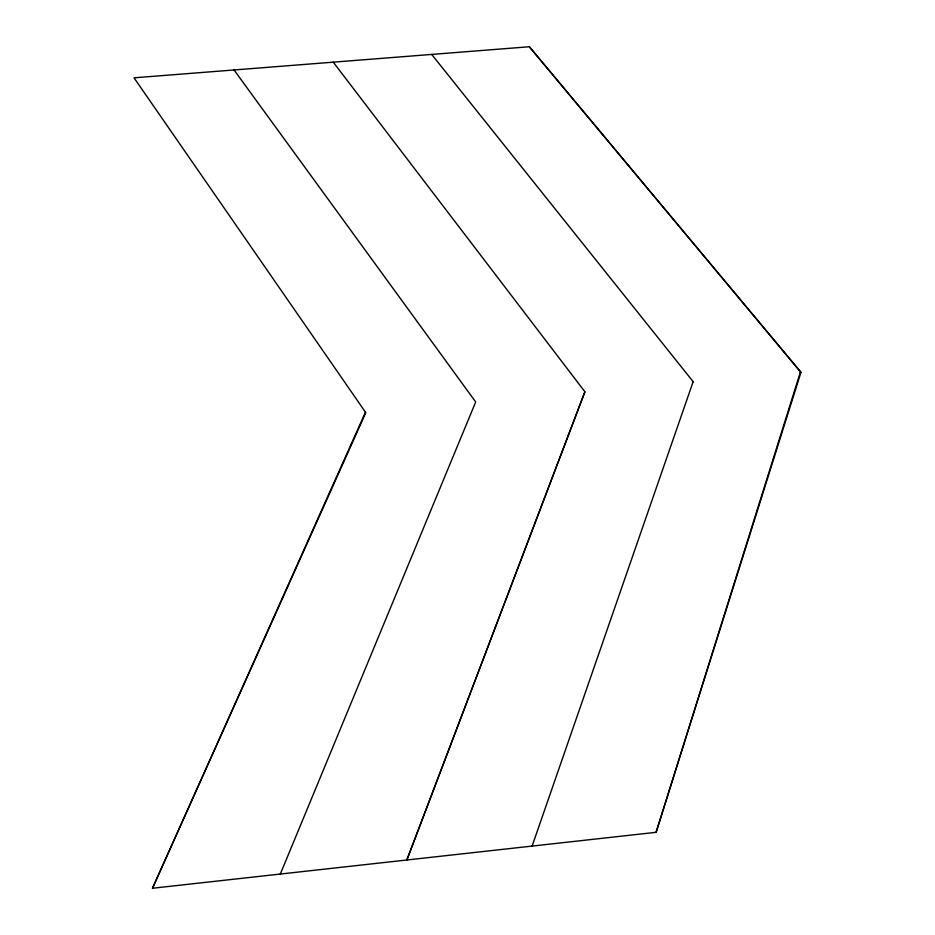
<?xml version="1.0" encoding="UTF-8"?>
<svg xmlns="http://www.w3.org/2000/svg" width="935" height="935" viewBox="0 0 935 935"><rect width="100%" height="100%" fill="white"/><g stroke="black" fill="none" stroke-linecap="round" stroke-linejoin="round"><path stroke-width="1.4" d="M656.113 832.314L800.465 371.814L529.35 46.75L134.021 77.827L365.807 412.686L152.475 888.25L656.113 832.314L800.979 372.282L529.35 46.75M532.108 846.081L693.115 381.784M584.819 391.835L406.854 860.001L584.948 391.823L333.257 62.166M280.313 874.05L475.693 401.968L234.03 69.961M152.475 888.25L365.468 412.195M800.29 372.352L800.979 372.282M431.69 54.429L693.244 381.772"/></g></svg>
